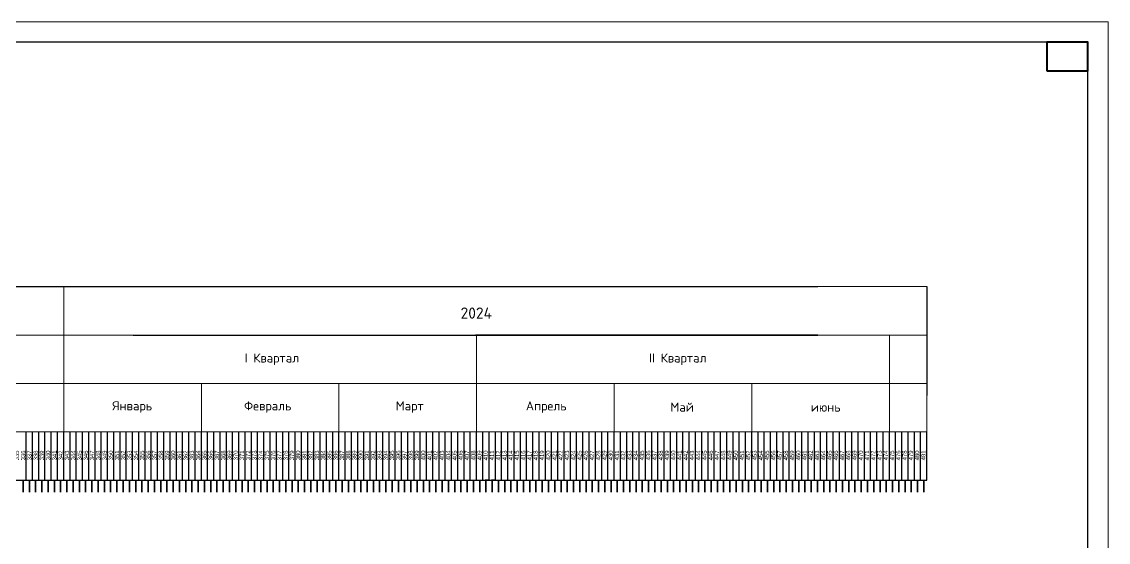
# Model space of a CAD drawing. Header units: millimetres. Extents: x -152693 to 518302, y -31658 to 793547.
# Drawn here: x -92232 to -64388, y 75074 to 88422 of the extents above; entities that cross this region are included whole.
import ezdxf

# ---------------------------------------------------------------- set-up
doc = ezdxf.new("R2010")
doc.units = ezdxf.units.MM
doc.layers.add('толстые', color=3, linetype='Continuous', lineweight=40)
doc.styles.add('PDF ISOCPEUR', font='isocpeur.ttf')
doc.styles.get("Standard").update_dxf_attribs({"font": 'arial.ttf'})
doc.styles.add('ГОСТ 450', font='isocpeur.ttf', dxfattribs={"height": 450})

msp = doc.modelspace()

# ---------------------------------------------------------------- linework, layer by layer
at = {"color": 0, "lineweight": 30, "ltscale": 1000}
for p, q in [((-64913.2664, 87897.26969), (-150593.2664, 87897.26969)), ((-64913.2664, 56712.26969), (-64913.2664, 87897.26969))]:
    msp.add_line(p, q, dxfattribs=at)
for p, q in [((-102614.92692, 81634.31224), (-71834.78682, 81634.31224)), ((-69035.53635, 81634.31224), (-69035.53635, 78836.22328)), ((-89373.6591, 80389.16846), (-71834.78682, 80389.16846)), ((-71834.78682, 80389.16846), (-80604.22296, 80389.16846)), ((-92117.15687, 76667.6753), (-92117.15687, 77908.17302)), ((-92117.15687, 76667.6753), (-92117.15687, 77908.17302)), ((-91956.86784, 76667.6753), (-91956.86784, 77908.17302)), ((-91956.86784, 76667.6753), (-91956.86784, 77908.17302)), ((-91796.57881, 76667.6753), (-91796.57881, 77908.17302)), ((-91796.57881, 76667.6753), (-91796.57881, 77908.17302)), ((-91636.28978, 76667.6753), (-91636.28978, 77908.17302)), ((-91636.28978, 76667.6753), (-91636.28978, 77908.17302)), ((-91476.00075, 76667.6753), (-91476.00075, 77908.17302)), ((-91476.00075, 76667.6753), (-91476.00075, 77908.17302)), ((-91315.71172, 76667.6753), (-91315.71172, 77908.17302)), ((-91315.71172, 76667.6753), (-91315.71172, 77908.17302)), ((-91155.42268, 76667.6753), (-91155.42268, 77908.17302)), ((-91155.42268, 76667.6753), (-91155.42268, 77908.17302)), ((-90995.13365, 76667.6753), (-90995.13365, 77908.17302)), ((-90995.13365, 76667.6753), (-90995.13365, 77908.17302)), ((-90834.84462, 76667.6753), (-90834.84462, 77908.17302)), ((-90834.84462, 76667.6753), (-90834.84462, 77908.17302)), ((-90674.55559, 76667.6753), (-90674.55559, 77908.17302)), ((-90674.55559, 76667.6753), (-90674.55559, 77908.17302)), ((-90514.26656, 76667.6753), (-90514.26656, 77908.17302)), ((-90514.26656, 76667.6753), (-90514.26656, 77908.17302)), ((-90353.97753, 76667.6753), (-90353.97753, 77908.17302)), ((-90353.97753, 76667.6753), (-90353.97753, 77908.17302)), ((-90193.6885, 76667.6753), (-90193.6885, 77908.17302)), ((-90193.6885, 76667.6753), (-90193.6885, 77908.17302)), ((-90033.39946, 76667.6753), (-90033.39946, 77908.17302)), ((-90033.39946, 76667.6753), (-90033.39946, 77908.17302)), ((-89873.11043, 76667.6753), (-89873.11043, 77908.17302)), ((-89873.11043, 76667.6753), (-89873.11043, 77908.17302)), ((-89712.8214, 76667.6753), (-89712.8214, 77908.17302)), ((-89712.8214, 76667.6753), (-89712.8214, 77908.17302)), ((-89552.53237, 76667.6753), (-89552.53237, 77908.17302)), ((-89552.53237, 76667.6753), (-89552.53237, 77908.17302)), ((-89392.24334, 76667.6753), (-89392.24334, 77908.17302)), ((-89392.24334, 76667.6753), (-89392.24334, 77908.17302)), ((-89231.95431, 76667.6753), (-89231.95431, 77908.17302)), ((-89231.95431, 76667.6753), (-89231.95431, 77908.17302)), ((-89071.66528, 76667.6753), (-89071.66528, 77908.17302)), ((-89071.66528, 76667.6753), (-89071.66528, 77908.17302)), ((-88911.37624, 76667.6753), (-88911.37624, 77908.17302)), ((-88911.37624, 76667.6753), (-88911.37624, 77908.17302)), ((-88751.08721, 76667.6753), (-88751.08721, 77908.17302)), ((-88751.08721, 76667.6753), (-88751.08721, 77908.17302)), ((-88590.79818, 76667.6753), (-88590.79818, 77908.17302)), ((-88590.79818, 76667.6753), (-88590.79818, 77908.17302)), ((-88430.50915, 76667.6753), (-88430.50915, 77908.17302)), ((-88430.50915, 76667.6753), (-88430.50915, 77908.17302)), ((-88270.22012, 76667.6753), (-88270.22012, 77908.17302)), ((-88270.22012, 76667.6753), (-88270.22012, 77908.17302)), ((-88109.93109, 76667.6753), (-88109.93109, 77908.17302)), ((-88109.93109, 76667.6753), (-88109.93109, 77908.17302)), ((-87949.64206, 76667.6753), (-87949.64206, 77908.17302)), ((-87949.64206, 76667.6753), (-87949.64206, 77908.17302)), ((-87789.35302, 76667.6753), (-87789.35302, 77908.17302)), ((-87789.35302, 76667.6753), (-87789.35302, 77908.17302)), ((-87629.06399, 76667.6753), (-87629.06399, 77908.17302)), ((-87629.06399, 76667.6753), (-87629.06399, 77908.17302)), ((-87468.77496, 76667.6753), (-87468.77496, 77908.17302)), ((-87468.77496, 76667.6753), (-87468.77496, 77908.17302)), ((-87308.48593, 76667.6753), (-87308.48593, 77908.17302)), ((-87308.48593, 76667.6753), (-87308.48593, 77908.17302)), ((-87148.1969, 76667.6753), (-87148.1969, 77908.17302)), ((-87148.1969, 76667.6753), (-87148.1969, 77908.17302)), ((-86987.90787, 76667.6753), (-86987.90787, 77908.17302)), ((-86987.90787, 76667.6753), (-86987.90787, 77908.17302)), ((-86827.61884, 76667.6753), (-86827.61884, 77908.17302)), ((-86827.61884, 76667.6753), (-86827.61884, 77908.17302)), ((-86667.3298, 76667.6753), (-86667.3298, 77908.17302)), ((-86667.3298, 76667.6753), (-86667.3298, 77908.17302)), ((-86507.04077, 76667.6753), (-86507.04077, 77908.17302)), ((-86507.04077, 76667.6753), (-86507.04077, 77908.17302)), ((-86346.75174, 76667.6753), (-86346.75174, 77908.17302)), ((-86346.75174, 76667.6753), (-86346.75174, 77908.17302)), ((-86186.46271, 76667.6753), (-86186.46271, 77908.17302)), ((-86186.46271, 76667.6753), (-86186.46271, 77908.17302)), ((-86026.17368, 76667.6753), (-86026.17368, 77908.17302)), ((-86026.17368, 76667.6753), (-86026.17368, 77908.17302)), ((-85865.88465, 76667.6753), (-85865.88465, 77908.17302)), ((-85865.88465, 76667.6753), (-85865.88465, 77908.17302)), ((-85705.59562, 76667.6753), (-85705.59562, 77908.17302)), ((-85705.59562, 76667.6753), (-85705.59562, 77908.17302)), ((-85545.30658, 76667.6753), (-85545.30658, 77908.17302)), ((-85545.30658, 76667.6753), (-85545.30658, 77908.17302)), ((-85385.01755, 76667.6753), (-85385.01755, 77908.17302)), ((-85385.01755, 76667.6753), (-85385.01755, 77908.17302)), ((-85224.72852, 76667.6753), (-85224.72852, 77908.17302)), ((-85224.72852, 76667.6753), (-85224.72852, 77908.17302)), ((-85064.43949, 76667.6753), (-85064.43949, 77908.17302)), ((-85064.43949, 76667.6753), (-85064.43949, 77908.17302)), ((-84904.15046, 76667.6753), (-84904.15046, 77908.17302)), ((-84904.15046, 76667.6753), (-84904.15046, 77908.17302)), ((-84743.86143, 76667.6753), (-84743.86143, 77908.17302)), ((-84743.86143, 76667.6753), (-84743.86143, 77908.17302)), ((-84583.5724, 76667.6753), (-84583.5724, 77908.17302)), ((-84583.5724, 76667.6753), (-84583.5724, 77908.17302)), ((-84423.28336, 76667.6753), (-84423.28336, 77908.17302)), ((-84423.28336, 76667.6753), (-84423.28336, 77908.17302)), ((-84262.99433, 76667.6753), (-84262.99433, 77908.17302)), ((-84262.99433, 76667.6753), (-84262.99433, 77908.17302)), ((-84102.7053, 76667.6753), (-84102.7053, 77908.17302)), ((-84102.7053, 76667.6753), (-84102.7053, 77908.17302)), ((-83942.41627, 76667.6753), (-83942.41627, 77908.17302)), ((-83942.41627, 76667.6753), (-83942.41627, 77908.17302)), ((-83782.12724, 76667.6753), (-83782.12724, 77908.17302)), ((-83782.12724, 76667.6753), (-83782.12724, 77908.17302)), ((-83621.83821, 76667.6753), (-83621.83821, 77908.17302)), ((-83621.83821, 76667.6753), (-83621.83821, 77908.17302)), ((-83461.54918, 76667.6753), (-83461.54918, 77908.17302)), ((-83461.54918, 76667.6753), (-83461.54918, 77908.17302)), ((-83301.26014, 76667.6753), (-83301.26014, 77908.17302)), ((-83301.26014, 76667.6753), (-83301.26014, 77908.17302)), ((-83140.97111, 76667.6753), (-83140.97111, 77908.17302)), ((-83140.97111, 76667.6753), (-83140.97111, 77908.17302)), ((-82980.68208, 76667.6753), (-82980.68208, 77908.17302)), ((-82980.68208, 76667.6753), (-82980.68208, 77908.17302)), ((-82820.39305, 76667.6753), (-82820.39305, 77908.17302)), ((-82820.39305, 76667.6753), (-82820.39305, 77908.17302)), ((-82660.10402, 76667.6753), (-82660.10402, 77908.17302)), ((-82660.10402, 76667.6753), (-82660.10402, 77908.17302)), ((-82499.81499, 76667.6753), (-82499.81499, 77908.17302)), ((-82499.81499, 76667.6753), (-82499.81499, 77908.17302)), ((-82339.52596, 76667.6753), (-82339.52596, 77908.17302)), ((-82339.52596, 76667.6753), (-82339.52596, 77908.17302)), ((-82179.23692, 76667.6753), (-82179.23692, 77908.17302)), ((-82179.23692, 76667.6753), (-82179.23692, 77908.17302)), ((-82018.94789, 76667.6753), (-82018.94789, 77908.17302)), ((-82018.94789, 76667.6753), (-82018.94789, 77908.17302)), ((-81858.65886, 76667.6753), (-81858.65886, 77908.17302)), ((-81858.65886, 76667.6753), (-81858.65886, 77908.17302)), ((-81698.36983, 76667.6753), (-81698.36983, 77908.17302)), ((-81698.36983, 76667.6753), (-81698.36983, 77908.17302)), ((-81538.0808, 76667.6753), (-81538.0808, 77908.17302)), ((-81538.0808, 76667.6753), (-81538.0808, 77908.17302)), ((-81377.79177, 76667.6753), (-81377.79177, 77908.17302)), ((-81377.79177, 76667.6753), (-81377.79177, 77908.17302)), ((-81217.50274, 76667.6753), (-81217.50274, 77908.17302)), ((-81217.50274, 76667.6753), (-81217.50274, 77908.17302)), ((-81057.2137, 76667.6753), (-81057.2137, 77908.17302)), ((-81057.2137, 76667.6753), (-81057.2137, 77908.17302)), ((-80896.92467, 76667.6753), (-80896.92467, 77908.17302)), ((-80896.92467, 76667.6753), (-80896.92467, 77908.17302)), ((-80736.63564, 76667.6753), (-80736.63564, 77908.17302)), ((-80736.63564, 76667.6753), (-80736.63564, 77908.17302)), ((-80576.34661, 76667.6753), (-80576.34661, 77908.17302)), ((-80576.34661, 76667.6753), (-80576.34661, 77908.17302)), ((-80416.05758, 76667.6753), (-80416.05758, 77908.17302)), ((-80416.05758, 76667.6753), (-80416.05758, 77908.17302)), ((-80255.76855, 76667.6753), (-80255.76855, 77908.17302)), ((-80255.76855, 76667.6753), (-80255.76855, 77908.17302)), ((-80095.47952, 76667.6753), (-80095.47952, 77908.17302)), ((-80095.47952, 76667.6753), (-80095.47952, 77908.17302)), ((-79935.19048, 76667.6753), (-79935.19048, 77908.17302)), ((-79935.19048, 76667.6753), (-79935.19048, 77908.17302)), ((-79774.90145, 76667.6753), (-79774.90145, 77908.17302)), ((-79774.90145, 76667.6753), (-79774.90145, 77908.17302)), ((-79614.61242, 76667.6753), (-79614.61242, 77908.17302)), ((-79614.61242, 76667.6753), (-79614.61242, 77908.17302)), ((-79454.32339, 76667.6753), (-79454.32339, 77908.17302)), ((-79454.32339, 76667.6753), (-79454.32339, 77908.17302)), ((-79294.03436, 76667.6753), (-79294.03436, 77908.17302)), ((-79294.03436, 76667.6753), (-79294.03436, 77908.17302)), ((-79133.74533, 76667.6753), (-79133.74533, 77908.17302)), ((-79133.74533, 76667.6753), (-79133.74533, 77908.17302)), ((-78973.4563, 76667.6753), (-78973.4563, 77908.17302)), ((-78973.4563, 76667.6753), (-78973.4563, 77908.17302)), ((-78813.16726, 76667.6753), (-78813.16726, 77908.17302)), ((-78813.16726, 76667.6753), (-78813.16726, 77908.17302)), ((-78652.87823, 76667.6753), (-78652.87823, 77908.17302)), ((-78652.87823, 76667.6753), (-78652.87823, 77908.17302)), ((-78492.5892, 76667.6753), (-78492.5892, 77908.17302)), ((-78492.5892, 76667.6753), (-78492.5892, 77908.17302)), ((-78332.30017, 76667.6753), (-78332.30017, 77908.17302)), ((-78332.30017, 76667.6753), (-78332.30017, 77908.17302)), ((-78172.01114, 76667.6753), (-78172.01114, 77908.17302)), ((-78172.01114, 76667.6753), (-78172.01114, 77908.17302)), ((-78011.72211, 76667.6753), (-78011.72211, 77908.17302)), ((-78011.72211, 76667.6753), (-78011.72211, 77908.17302)), ((-77851.43308, 76667.6753), (-77851.43308, 77908.17302)), ((-77851.43308, 76667.6753), (-77851.43308, 77908.17302)), ((-77691.14404, 76667.6753), (-77691.14404, 77908.17302)), ((-77691.14404, 76667.6753), (-77691.14404, 77908.17302)), ((-77530.85501, 76667.6753), (-77530.85501, 77908.17302)), ((-77530.85501, 76667.6753), (-77530.85501, 77908.17302)), ((-77370.56598, 76667.6753), (-77370.56598, 77908.17302)), ((-77370.56598, 76667.6753), (-77370.56598, 77908.17302)), ((-77210.27695, 76667.6753), (-77210.27695, 77908.17302)), ((-77210.27695, 76667.6753), (-77210.27695, 77908.17302)), ((-77049.98792, 76667.6753), (-77049.98792, 77908.17302)), ((-77049.98792, 76667.6753), (-77049.98792, 77908.17302)), ((-76889.69889, 76667.6753), (-76889.69889, 77908.17302)), ((-76889.69889, 76667.6753), (-76889.69889, 77908.17302)), ((-76729.40986, 76667.6753), (-76729.40986, 77908.17302)), ((-76729.40986, 76667.6753), (-76729.40986, 77908.17302)), ((-76569.12082, 76667.6753), (-76569.12082, 77908.17302)), ((-76569.12082, 76667.6753), (-76569.12082, 77908.17302)), ((-76408.83179, 76667.6753), (-76408.83179, 77908.17302)), ((-76408.83179, 76667.6753), (-76408.83179, 77908.17302)), ((-76248.54276, 76667.6753), (-76248.54276, 77908.17302)), ((-76248.54276, 76667.6753), (-76248.54276, 77908.17302)), ((-76088.25373, 76667.6753), (-76088.25373, 77908.17302)), ((-76088.25373, 76667.6753), (-76088.25373, 77908.17302)), ((-75927.9647, 76667.6753), (-75927.9647, 77908.17302)), ((-75927.9647, 76667.6753), (-75927.9647, 77908.17302)), ((-75767.67567, 76667.6753), (-75767.67567, 77908.17302)), ((-75767.67567, 76667.6753), (-75767.67567, 77908.17302)), ((-75607.38664, 76667.6753), (-75607.38664, 77908.17302)), ((-75607.38664, 76667.6753), (-75607.38664, 77908.17302)), ((-75447.0976, 76667.6753), (-75447.0976, 77908.17302)), ((-75447.0976, 76667.6753), (-75447.0976, 77908.17302)), ((-75286.80857, 76667.6753), (-75286.80857, 77908.17302)), ((-75286.80857, 76667.6753), (-75286.80857, 77908.17302)), ((-75126.51954, 76667.6753), (-75126.51954, 77908.17302)), ((-75126.51954, 76667.6753), (-75126.51954, 77908.17302)), ((-74966.23051, 76667.6753), (-74966.23051, 77908.17302)), ((-74966.23051, 76667.6753), (-74966.23051, 77908.17302)), ((-74805.94148, 76667.6753), (-74805.94148, 77908.17302)), ((-74805.94148, 76667.6753), (-74805.94148, 77908.17302)), ((-74645.65245, 76667.6753), (-74645.65245, 77908.17302)), ((-74645.65245, 76667.6753), (-74645.65245, 77908.17302)), ((-74485.36342, 76667.6753), (-74485.36342, 77908.17302)), ((-74485.36342, 76667.6753), (-74485.36342, 77908.17302)), ((-74325.07438, 76667.6753), (-74325.07438, 77908.17302)), ((-74325.07438, 76667.6753), (-74325.07438, 77908.17302)), ((-74164.78535, 76667.6753), (-74164.78535, 77908.17302)), ((-74164.78535, 76667.6753), (-74164.78535, 77908.17302)), ((-74004.49632, 76667.6753), (-74004.49632, 77908.17302)), ((-74004.49632, 76667.6753), (-74004.49632, 77908.17302)), ((-73844.20729, 76667.6753), (-73844.20729, 77908.17302)), ((-73844.20729, 76667.6753), (-73844.20729, 77908.17302)), ((-73683.91826, 76667.6753), (-73683.91826, 77908.17302)), ((-73683.91826, 76667.6753), (-73683.91826, 77908.17302)), ((-73523.62923, 76667.6753), (-73523.62923, 77908.17302)), ((-73523.62923, 76667.6753), (-73523.62923, 77908.17302)), ((-73363.3402, 76667.6753), (-73363.3402, 77908.17302)), ((-73363.3402, 76667.6753), (-73363.3402, 77908.17302)), ((-73203.05116, 76667.6753), (-73203.05116, 77908.17302)), ((-73203.05116, 76667.6753), (-73203.05116, 77908.17302)), ((-73042.76213, 76667.6753), (-73042.76213, 77908.17302)), ((-73042.76213, 76667.6753), (-73042.76213, 77908.17302)), ((-72882.4731, 76667.6753), (-72882.4731, 77908.17302)), ((-72882.4731, 76667.6753), (-72882.4731, 77908.17302)), ((-72722.18407, 76667.6753), (-72722.18407, 77908.17302)), ((-72722.18407, 76667.6753), (-72722.18407, 77908.17302)), ((-72722.18407, 76667.6753), (-72722.18407, 77908.17302)), ((-72722.18407, 76667.6753), (-72722.18407, 77908.17302)), ((-72561.89504, 76667.6753), (-72561.89504, 77908.17302)), ((-72561.89504, 76667.6753), (-72561.89504, 77908.17302)), ((-72401.60601, 76667.6753), (-72401.60601, 77908.17302)), ((-72401.60601, 76667.6753), (-72401.60601, 77908.17302)), ((-72241.31698, 76667.6753), (-72241.31698, 77908.17302)), ((-72241.31698, 76667.6753), (-72241.31698, 77908.17302)), ((-72081.02794, 76667.6753), (-72081.02794, 77908.17302)), ((-72081.02794, 76667.6753), (-72081.02794, 77908.17302)), ((-71920.73891, 76667.6753), (-71920.73891, 77908.17302)), ((-71920.73891, 76667.6753), (-71920.73891, 77908.17302)), ((-71760.44988, 76667.6753), (-71760.44988, 77908.17302)), ((-71760.44988, 76667.6753), (-71760.44988, 77908.17302)), ((-71600.16085, 76667.6753), (-71600.16085, 77908.17302)), ((-71600.16085, 76667.6753), (-71600.16085, 77908.17302)), ((-71439.87182, 76667.6753), (-71439.87182, 77908.17302)), ((-71439.87182, 76667.6753), (-71439.87182, 77908.17302)), ((-71279.58279, 76667.6753), (-71279.58279, 77908.17302)), ((-71279.58279, 76667.6753), (-71279.58279, 77908.17302)), ((-71279.58279, 76667.6753), (-71279.58279, 77908.17302)), ((-71279.58279, 76667.6753), (-71279.58279, 77908.17302)), ((-71119.29376, 76667.6753), (-71119.29376, 77908.17302)), ((-71119.29376, 76667.6753), (-71119.29376, 77908.17302)), ((-70959.00472, 76667.6753), (-70959.00472, 77908.17302)), ((-70959.00472, 76667.6753), (-70959.00472, 77908.17302)), ((-70798.71569, 76667.6753), (-70798.71569, 77908.17302)), ((-70798.71569, 76667.6753), (-70798.71569, 77908.17302)), ((-70638.42666, 76667.6753), (-70638.42666, 77908.17302)), ((-70638.42666, 76667.6753), (-70638.42666, 77908.17302)), ((-70478.13763, 76667.6753), (-70478.13763, 77908.17302)), ((-70478.13763, 76667.6753), (-70478.13763, 77908.17302)), ((-70478.13763, 76667.6753), (-70478.13763, 77908.17302)), ((-70478.13763, 76667.6753), (-70478.13763, 77908.17302)), ((-70317.8486, 76667.6753), (-70317.8486, 77908.17302)), ((-70317.8486, 76667.6753), (-70317.8486, 77908.17302)), ((-70317.8486, 76667.6753), (-70317.8486, 77908.17302)), ((-70317.8486, 76667.6753), (-70317.8486, 77908.17302)), ((-70157.55957, 76667.6753), (-70157.55957, 77908.17302)), ((-70157.55957, 76667.6753), (-70157.55957, 77908.17302)), ((-70157.55957, 76667.6753), (-70157.55957, 77908.17302)), ((-70157.55957, 76667.6753), (-70157.55957, 77908.17302)), ((-69997.27054, 76667.6753), (-69997.27054, 77908.17302)), ((-69997.27054, 76667.6753), (-69997.27054, 77908.17302)), ((-69997.27054, 76667.6753), (-69997.27054, 77908.17302)), ((-69997.27054, 76667.6753), (-69997.27054, 77908.17302)), ((-69836.9815, 76667.6753), (-69836.9815, 77908.17302)), ((-69836.9815, 76667.6753), (-69836.9815, 77908.17302)), ((-69836.9815, 76667.6753), (-69836.9815, 77908.17302)), ((-69836.9815, 76667.6753), (-69836.9815, 77908.17302)), ((-69676.69247, 76667.6753), (-69676.69247, 77908.17302)), ((-69676.69247, 76667.6753), (-69676.69247, 77908.17302)), ((-69516.40344, 76667.6753), (-69516.40344, 77908.17302)), ((-69516.40344, 76667.6753), (-69516.40344, 77908.17302)), ((-69356.11441, 76667.6753), (-69356.11441, 77908.17302)), ((-69356.11441, 76667.6753), (-69356.11441, 77908.17302)), ((-69195.82538, 76667.6753), (-69195.82538, 77908.17302)), ((-69195.82538, 76667.6753), (-69195.82538, 77908.17302)), ((-69035.53635, 76667.6753), (-69035.53635, 77908.17302)), ((-69035.53635, 76667.6753), (-69035.53635, 77908.17302)), ((-145974.27143, 76667.6753), (-69035.53635, 76667.6753)), ((-92197.30139, 76667.6753), (-92197.30139, 76356.38935)), ((-92197.30139, 76356.38935), (-92197.30139, 76667.6753)), ((-92037.01236, 76667.6753), (-92037.01236, 76356.38935)), ((-92037.01236, 76667.6753), (-92037.01236, 76356.38935)), ((-92037.01236, 76356.38935), (-92037.01236, 76667.6753)), ((-91876.72332, 76667.6753), (-91876.72332, 76356.38935)), ((-91876.72332, 76356.38935), (-91876.72332, 76667.6753)), ((-91716.43429, 76667.6753), (-91716.43429, 76356.38935)), ((-91716.43429, 76667.6753), (-91716.43429, 76356.38935)), ((-91716.43429, 76356.38935), (-91716.43429, 76667.6753)), ((-91556.14526, 76667.6753), (-91556.14526, 76356.38935)), ((-91556.14526, 76667.6753), (-91556.14526, 76356.38935)), ((-91556.14526, 76356.38935), (-91556.14526, 76667.6753)), ((-91395.85623, 76667.6753), (-91395.85623, 76356.38935)), ((-91395.85623, 76356.38935), (-91395.85623, 76667.6753)), ((-91235.5672, 76667.6753), (-91235.5672, 76356.38935)), ((-91235.5672, 76667.6753), (-91235.5672, 76356.38935)), ((-91235.5672, 76356.38935), (-91235.5672, 76667.6753)), ((-91075.27817, 76667.6753), (-91075.27817, 76356.38935)), ((-91075.27817, 76356.38935), (-91075.27817, 76667.6753)), ((-90914.98914, 76667.6753), (-90914.98914, 76356.38935)), ((-90914.98914, 76667.6753), (-90914.98914, 76356.38935)), ((-90914.98914, 76356.38935), (-90914.98914, 76667.6753)), ((-90754.70011, 76667.6753), (-90754.70011, 76356.38935)), ((-90754.70011, 76356.38935), (-90754.70011, 76667.6753)), ((-90594.41107, 76667.6753), (-90594.41107, 76356.38935)), ((-90594.41107, 76667.6753), (-90594.41107, 76356.38935)), ((-90594.41107, 76356.38935), (-90594.41107, 76667.6753)), ((-90434.12204, 76667.6753), (-90434.12204, 76356.38935)), ((-90434.12204, 76667.6753), (-90434.12204, 76356.38935)), ((-90434.12204, 76356.38935), (-90434.12204, 76667.6753)), ((-90273.83301, 76667.6753), (-90273.83301, 76356.38935)), ((-90273.83301, 76356.38935), (-90273.83301, 76667.6753)), ((-90113.54398, 76667.6753), (-90113.54398, 76356.38935)), ((-90113.54398, 76667.6753), (-90113.54398, 76356.38935)), ((-90113.54398, 76356.38935), (-90113.54398, 76667.6753)), ((-89953.25495, 76667.6753), (-89953.25495, 76356.38935)), ((-89953.25495, 76356.38935), (-89953.25495, 76667.6753)), ((-89792.96592, 76667.6753), (-89792.96592, 76356.38935)), ((-89792.96592, 76667.6753), (-89792.96592, 76356.38935)), ((-89792.96592, 76356.38935), (-89792.96592, 76667.6753)), ((-89632.67689, 76667.6753), (-89632.67689, 76356.38935)), ((-89632.67689, 76356.38935), (-89632.67689, 76667.6753)), ((-89472.38785, 76667.6753), (-89472.38785, 76356.38935)), ((-89472.38785, 76667.6753), (-89472.38785, 76356.38935)), ((-89472.38785, 76356.38935), (-89472.38785, 76667.6753)), ((-89312.09882, 76667.6753), (-89312.09882, 76356.38935)), ((-89312.09882, 76667.6753), (-89312.09882, 76356.38935)), ((-89312.09882, 76356.38935), (-89312.09882, 76667.6753)), ((-89151.80979, 76667.6753), (-89151.80979, 76356.38935)), ((-89151.80979, 76356.38935), (-89151.80979, 76667.6753)), ((-88991.52076, 76667.6753), (-88991.52076, 76356.38935)), ((-88991.52076, 76667.6753), (-88991.52076, 76356.38935)), ((-88991.52076, 76356.38935), (-88991.52076, 76667.6753)), ((-88831.23173, 76667.6753), (-88831.23173, 76356.38935)), ((-88831.23173, 76356.38935), (-88831.23173, 76667.6753)), ((-88670.9427, 76667.6753), (-88670.9427, 76356.38935)), ((-88670.9427, 76667.6753), (-88670.9427, 76356.38935)), ((-88670.9427, 76356.38935), (-88670.9427, 76667.6753)), ((-88510.65367, 76667.6753), (-88510.65367, 76356.38935)), ((-88510.65367, 76356.38935), (-88510.65367, 76667.6753)), ((-88350.36463, 76667.6753), (-88350.36463, 76356.38935)), ((-88350.36463, 76667.6753), (-88350.36463, 76356.38935)), ((-88350.36463, 76356.38935), (-88350.36463, 76667.6753)), ((-88190.0756, 76667.6753), (-88190.0756, 76356.38935)), ((-88190.0756, 76667.6753), (-88190.0756, 76356.38935)), ((-88190.0756, 76356.38935), (-88190.0756, 76667.6753)), ((-88029.78657, 76667.6753), (-88029.78657, 76356.38935)), ((-88029.78657, 76356.38935), (-88029.78657, 76667.6753)), ((-87869.49754, 76667.6753), (-87869.49754, 76356.38935)), ((-87869.49754, 76667.6753), (-87869.49754, 76356.38935)), ((-87869.49754, 76356.38935), (-87869.49754, 76667.6753)), ((-87709.20851, 76667.6753), (-87709.20851, 76356.38935)), ((-87709.20851, 76356.38935), (-87709.20851, 76667.6753)), ((-87548.91948, 76667.6753), (-87548.91948, 76356.38935)), ((-87548.91948, 76667.6753), (-87548.91948, 76356.38935)), ((-87548.91948, 76356.38935), (-87548.91948, 76667.6753)), ((-87388.63045, 76667.6753), (-87388.63045, 76356.38935)), ((-87388.63045, 76356.38935), (-87388.63045, 76667.6753)), ((-87228.34141, 76667.6753), (-87228.34141, 76356.38935)), ((-87228.34141, 76667.6753), (-87228.34141, 76356.38935)), ((-87228.34141, 76667.6753), (-87228.34141, 76356.38935)), ((-87228.34141, 76356.38935), (-87228.34141, 76667.6753)), ((-87068.05238, 76667.6753), (-87068.05238, 76356.38935)), ((-87068.05238, 76356.38935), (-87068.05238, 76667.6753)), ((-86907.76335, 76667.6753), (-86907.76335, 76356.38935)), ((-86907.76335, 76667.6753), (-86907.76335, 76356.38935)), ((-86907.76335, 76356.38935), (-86907.76335, 76667.6753)), ((-86747.47432, 76667.6753), (-86747.47432, 76356.38935)), ((-86747.47432, 76356.38935), (-86747.47432, 76667.6753)), ((-86587.18529, 76667.6753), (-86587.18529, 76356.38935)), ((-86587.18529, 76667.6753), (-86587.18529, 76356.38935)), ((-86587.18529, 76356.38935), (-86587.18529, 76667.6753)), ((-86426.89626, 76667.6753), (-86426.89626, 76356.38935)), ((-86426.89626, 76356.38935), (-86426.89626, 76667.6753)), ((-86266.60723, 76667.6753), (-86266.60723, 76356.38935)), ((-86266.60723, 76667.6753), (-86266.60723, 76356.38935)), ((-86266.60723, 76356.38935), (-86266.60723, 76667.6753)), ((-86106.31819, 76667.6753), (-86106.31819, 76356.38935)), ((-86106.31819, 76667.6753), (-86106.31819, 76356.38935)), ((-86106.31819, 76356.38935), (-86106.31819, 76667.6753)), ((-85946.02916, 76667.6753), (-85946.02916, 76356.38935)), ((-85946.02916, 76356.38935), (-85946.02916, 76667.6753)), ((-85785.74013, 76667.6753), (-85785.74013, 76356.38935)), ((-85785.74013, 76667.6753), (-85785.74013, 76356.38935)), ((-85785.74013, 76356.38935), (-85785.74013, 76667.6753)), ((-85625.4511, 76667.6753), (-85625.4511, 76356.38935)), ((-85625.4511, 76356.38935), (-85625.4511, 76667.6753)), ((-85465.16207, 76667.6753), (-85465.16207, 76356.38935)), ((-85465.16207, 76667.6753), (-85465.16207, 76356.38935)), ((-85465.16207, 76356.38935), (-85465.16207, 76667.6753)), ((-85304.87304, 76667.6753), (-85304.87304, 76356.38935)), ((-85304.87304, 76356.38935), (-85304.87304, 76667.6753)), ((-85144.58401, 76667.6753), (-85144.58401, 76356.38935)), ((-85144.58401, 76667.6753), (-85144.58401, 76356.38935)), ((-85144.58401, 76356.38935), (-85144.58401, 76667.6753)), ((-84984.29497, 76667.6753), (-84984.29497, 76356.38935)), ((-84984.29497, 76667.6753), (-84984.29497, 76356.38935)), ((-84984.29497, 76356.38935), (-84984.29497, 76667.6753)), ((-84824.00594, 76667.6753), (-84824.00594, 76356.38935)), ((-84824.00594, 76356.38935), (-84824.00594, 76667.6753)), ((-84663.71691, 76667.6753), (-84663.71691, 76356.38935)), ((-84663.71691, 76667.6753), (-84663.71691, 76356.38935)), ((-84663.71691, 76356.38935), (-84663.71691, 76667.6753)), ((-84503.42788, 76667.6753), (-84503.42788, 76356.38935)), ((-84503.42788, 76356.38935), (-84503.42788, 76667.6753)), ((-84343.13885, 76667.6753), (-84343.13885, 76356.38935)), ((-84343.13885, 76667.6753), (-84343.13885, 76356.38935)), ((-84343.13885, 76356.38935), (-84343.13885, 76667.6753)), ((-84182.84982, 76667.6753), (-84182.84982, 76356.38935)), ((-84182.84982, 76356.38935), (-84182.84982, 76667.6753)), ((-84022.56079, 76667.6753), (-84022.56079, 76356.38935)), ((-84022.56079, 76667.6753), (-84022.56079, 76356.38935)), ((-84022.56079, 76356.38935), (-84022.56079, 76667.6753)), ((-83862.27175, 76667.6753), (-83862.27175, 76356.38935)), ((-83862.27175, 76667.6753), (-83862.27175, 76356.38935)), ((-83862.27175, 76356.38935), (-83862.27175, 76667.6753)), ((-83701.98272, 76667.6753), (-83701.98272, 76356.38935)), ((-83701.98272, 76356.38935), (-83701.98272, 76667.6753)), ((-83541.69369, 76667.6753), (-83541.69369, 76356.38935)), ((-83541.69369, 76667.6753), (-83541.69369, 76356.38935)), ((-83541.69369, 76356.38935), (-83541.69369, 76667.6753)), ((-83381.40466, 76667.6753), (-83381.40466, 76356.38935)), ((-83381.40466, 76356.38935), (-83381.40466, 76667.6753)), ((-83221.11563, 76667.6753), (-83221.11563, 76356.38935)), ((-83221.11563, 76667.6753), (-83221.11563, 76356.38935)), ((-83221.11563, 76356.38935), (-83221.11563, 76667.6753)), ((-83060.8266, 76667.6753), (-83060.8266, 76356.38935)), ((-83060.8266, 76356.38935), (-83060.8266, 76667.6753)), ((-82900.53757, 76667.6753), (-82900.53757, 76356.38935)), ((-82900.53757, 76667.6753), (-82900.53757, 76356.38935)), ((-82900.53757, 76356.38935), (-82900.53757, 76667.6753)), ((-82740.24853, 76667.6753), (-82740.24853, 76356.38935)), ((-82740.24853, 76667.6753), (-82740.24853, 76356.38935)), ((-82740.24853, 76356.38935), (-82740.24853, 76667.6753)), ((-82579.9595, 76667.6753), (-82579.9595, 76356.38935)), ((-82579.9595, 76356.38935), (-82579.9595, 76667.6753)), ((-82419.67047, 76667.6753), (-82419.67047, 76356.38935)), ((-82419.67047, 76667.6753), (-82419.67047, 76356.38935)), ((-82419.67047, 76356.38935), (-82419.67047, 76667.6753)), ((-82259.38144, 76667.6753), (-82259.38144, 76356.38935)), ((-82259.38144, 76356.38935), (-82259.38144, 76667.6753)), ((-82099.09241, 76667.6753), (-82099.09241, 76356.38935)), ((-82099.09241, 76667.6753), (-82099.09241, 76356.38935)), ((-82099.09241, 76356.38935), (-82099.09241, 76667.6753)), ((-81938.80338, 76667.6753), (-81938.80338, 76356.38935)), ((-81938.80338, 76356.38935), (-81938.80338, 76667.6753)), ((-81778.51435, 76667.6753), (-81778.51435, 76356.38935)), ((-81778.51435, 76667.6753), (-81778.51435, 76356.38935)), ((-81778.51435, 76667.6753), (-81778.51435, 76356.38935)), ((-81778.51435, 76356.38935), (-81778.51435, 76667.6753)), ((-81618.22531, 76667.6753), (-81618.22531, 76356.38935)), ((-81618.22531, 76356.38935), (-81618.22531, 76667.6753)), ((-81457.93628, 76667.6753), (-81457.93628, 76356.38935)), ((-81457.93628, 76667.6753), (-81457.93628, 76356.38935)), ((-81457.93628, 76356.38935), (-81457.93628, 76667.6753)), ((-81297.64725, 76667.6753), (-81297.64725, 76356.38935)), ((-81297.64725, 76356.38935), (-81297.64725, 76667.6753)), ((-81137.35822, 76667.6753), (-81137.35822, 76356.38935)), ((-81137.35822, 76667.6753), (-81137.35822, 76356.38935)), ((-81137.35822, 76356.38935), (-81137.35822, 76667.6753)), ((-80977.06919, 76667.6753), (-80977.06919, 76356.38935)), ((-80977.06919, 76356.38935), (-80977.06919, 76667.6753)), ((-80816.78016, 76667.6753), (-80816.78016, 76356.38935)), ((-80816.78016, 76667.6753), (-80816.78016, 76356.38935)), ((-80816.78016, 76356.38935), (-80816.78016, 76667.6753)), ((-80656.49113, 76667.6753), (-80656.49113, 76356.38935)), ((-80656.49113, 76667.6753), (-80656.49113, 76356.38935)), ((-80656.49113, 76356.38935), (-80656.49113, 76667.6753)), ((-80496.20209, 76667.6753), (-80496.20209, 76356.38935)), ((-80496.20209, 76356.38935), (-80496.20209, 76667.6753)), ((-80439.28787, 76667.6753), (-80281.32187, 76667.6753)), ((-80281.32187, 76667.6753), (-80360.30487, 76667.6753)), ((-80360.30487, 76667.6753), (-80281.32187, 76667.6753)), ((-80335.91306, 76667.6753), (-80335.91306, 76356.38935)), ((-80335.91306, 76667.6753), (-80335.91306, 76356.38935)), ((-80335.91306, 76356.38935), (-80335.91306, 76667.6753)), ((-80281.32187, 76667.6753), (-80114.06375, 76667.6753)), ((-80114.06375, 76667.6753), (-80197.69281, 76667.6753)), ((-80175.62403, 76667.6753), (-80175.62403, 76356.38935)), ((-80175.62403, 76356.38935), (-80175.62403, 76667.6753)), ((-80015.335, 76667.6753), (-80015.335, 76356.38935)), ((-80015.335, 76667.6753), (-80015.335, 76356.38935)), ((-80015.335, 76356.38935), (-80015.335, 76667.6753)), ((-79855.04597, 76667.6753), (-79855.04597, 76356.38935)), ((-79855.04597, 76356.38935), (-79855.04597, 76667.6753)), ((-79694.75694, 76667.6753), (-79694.75694, 76356.38935)), ((-79694.75694, 76667.6753), (-79694.75694, 76356.38935)), ((-79694.75694, 76356.38935), (-79694.75694, 76667.6753)), ((-79534.46791, 76667.6753), (-79534.46791, 76356.38935)), ((-79534.46791, 76667.6753), (-79534.46791, 76356.38935)), ((-79534.46791, 76356.38935), (-79534.46791, 76667.6753)), ((-79374.17887, 76667.6753), (-79374.17887, 76356.38935)), ((-79374.17887, 76356.38935), (-79374.17887, 76667.6753)), ((-79213.88984, 76667.6753), (-79213.88984, 76356.38935)), ((-79213.88984, 76667.6753), (-79213.88984, 76356.38935)), ((-79213.88984, 76356.38935), (-79213.88984, 76667.6753)), ((-79053.60081, 76667.6753), (-79053.60081, 76356.38935)), ((-79053.60081, 76356.38935), (-79053.60081, 76667.6753)), ((-78893.31178, 76667.6753), (-78893.31178, 76356.38935)), ((-78893.31178, 76667.6753), (-78893.31178, 76356.38935)), ((-78893.31178, 76356.38935), (-78893.31178, 76667.6753)), ((-78733.02275, 76667.6753), (-78733.02275, 76356.38935)), ((-78733.02275, 76356.38935), (-78733.02275, 76667.6753)), ((-78572.73372, 76667.6753), (-78572.73372, 76356.38935)), ((-78572.73372, 76667.6753), (-78572.73372, 76356.38935)), ((-78572.73372, 76356.38935), (-78572.73372, 76667.6753)), ((-78412.44469, 76667.6753), (-78412.44469, 76356.38935)), ((-78412.44469, 76667.6753), (-78412.44469, 76356.38935)), ((-78412.44469, 76356.38935), (-78412.44469, 76667.6753)), ((-78252.15565, 76667.6753), (-78252.15565, 76356.38935)), ((-78252.15565, 76356.38935), (-78252.15565, 76667.6753)), ((-78091.86662, 76667.6753), (-78091.86662, 76356.38935)), ((-78091.86662, 76667.6753), (-78091.86662, 76356.38935)), ((-78091.86662, 76356.38935), (-78091.86662, 76667.6753)), ((-77931.57759, 76667.6753), (-77931.57759, 76356.38935)), ((-77931.57759, 76356.38935), (-77931.57759, 76667.6753)), ((-77771.28856, 76667.6753), (-77771.28856, 76356.38935)), ((-77771.28856, 76667.6753), (-77771.28856, 76356.38935)), ((-77771.28856, 76356.38935), (-77771.28856, 76667.6753)), ((-77610.99953, 76667.6753), (-77610.99953, 76356.38935)), ((-77610.99953, 76356.38935), (-77610.99953, 76667.6753)), ((-77450.7105, 76667.6753), (-77450.7105, 76356.38935)), ((-77450.7105, 76667.6753), (-77450.7105, 76356.38935)), ((-77450.7105, 76356.38935), (-77450.7105, 76667.6753)), ((-77290.42147, 76667.6753), (-77290.42147, 76356.38935)), ((-77290.42147, 76667.6753), (-77290.42147, 76356.38935)), ((-77290.42147, 76356.38935), (-77290.42147, 76667.6753)), ((-77130.13243, 76667.6753), (-77130.13243, 76356.38935)), ((-77130.13243, 76356.38935), (-77130.13243, 76667.6753)), ((-76969.8434, 76667.6753), (-76969.8434, 76356.38935)), ((-76969.8434, 76667.6753), (-76969.8434, 76356.38935)), ((-76969.8434, 76356.38935), (-76969.8434, 76667.6753)), ((-76809.55437, 76667.6753), (-76809.55437, 76356.38935)), ((-76809.55437, 76356.38935), (-76809.55437, 76667.6753)), ((-76649.26534, 76667.6753), (-76649.26534, 76356.38935)), ((-76649.26534, 76667.6753), (-76649.26534, 76356.38935)), ((-76649.26534, 76356.38935), (-76649.26534, 76667.6753)), ((-76488.97631, 76667.6753), (-76488.97631, 76356.38935)), ((-76488.97631, 76356.38935), (-76488.97631, 76667.6753)), ((-76328.68728, 76667.6753), (-76328.68728, 76356.38935)), ((-76328.68728, 76667.6753), (-76328.68728, 76356.38935)), ((-76328.68728, 76667.6753), (-76328.68728, 76356.38935)), ((-76328.68728, 76356.38935), (-76328.68728, 76667.6753)), ((-76168.39825, 76667.6753), (-76168.39825, 76356.38935)), ((-76168.39825, 76356.38935), (-76168.39825, 76667.6753)), ((-76008.10921, 76667.6753), (-76008.10921, 76356.38935)), ((-76008.10921, 76667.6753), (-76008.10921, 76356.38935)), ((-76008.10921, 76356.38935), (-76008.10921, 76667.6753)), ((-75847.82018, 76667.6753), (-75847.82018, 76356.38935)), ((-75847.82018, 76356.38935), (-75847.82018, 76667.6753)), ((-75687.53115, 76667.6753), (-75687.53115, 76356.38935)), ((-75687.53115, 76667.6753), (-75687.53115, 76356.38935)), ((-75687.53115, 76356.38935), (-75687.53115, 76667.6753)), ((-75527.24212, 76667.6753), (-75527.24212, 76356.38935)), ((-75527.24212, 76356.38935), (-75527.24212, 76667.6753)), ((-75366.95309, 76667.6753), (-75366.95309, 76356.38935)), ((-75366.95309, 76667.6753), (-75366.95309, 76356.38935)), ((-75366.95309, 76356.38935), (-75366.95309, 76667.6753)), ((-75206.66406, 76667.6753), (-75206.66406, 76356.38935)), ((-75206.66406, 76667.6753), (-75206.66406, 76356.38935)), ((-75206.66406, 76356.38935), (-75206.66406, 76667.6753)), ((-75046.37503, 76667.6753), (-75046.37503, 76356.38935)), ((-75046.37503, 76356.38935), (-75046.37503, 76667.6753)), ((-74886.08599, 76667.6753), (-74886.08599, 76356.38935)), ((-74886.08599, 76667.6753), (-74886.08599, 76356.38935)), ((-74886.08599, 76356.38935), (-74886.08599, 76667.6753)), ((-74725.79696, 76667.6753), (-74725.79696, 76356.38935)), ((-74725.79696, 76356.38935), (-74725.79696, 76667.6753)), ((-74565.50793, 76667.6753), (-74565.50793, 76356.38935)), ((-74565.50793, 76667.6753), (-74565.50793, 76356.38935)), ((-74565.50793, 76356.38935), (-74565.50793, 76667.6753)), ((-74405.2189, 76667.6753), (-74405.2189, 76356.38935)), ((-74405.2189, 76356.38935), (-74405.2189, 76667.6753)), ((-74244.92987, 76667.6753), (-74244.92987, 76356.38935)), ((-74244.92987, 76667.6753), (-74244.92987, 76356.38935)), ((-74244.92987, 76356.38935), (-74244.92987, 76667.6753)), ((-74084.64084, 76667.6753), (-74084.64084, 76356.38935)), ((-74084.64084, 76667.6753), (-74084.64084, 76356.38935)), ((-74084.64084, 76356.38935), (-74084.64084, 76667.6753)), ((-73924.35181, 76667.6753), (-73924.35181, 76356.38935)), ((-73924.35181, 76356.38935), (-73924.35181, 76667.6753)), ((-73764.06277, 76667.6753), (-73764.06277, 76356.38935)), ((-73764.06277, 76667.6753), (-73764.06277, 76356.38935)), ((-73764.06277, 76356.38935), (-73764.06277, 76667.6753)), ((-73603.77374, 76667.6753), (-73603.77374, 76356.38935)), ((-73603.77374, 76356.38935), (-73603.77374, 76667.6753)), ((-73443.48471, 76667.6753), (-73443.48471, 76356.38935)), ((-73443.48471, 76667.6753), (-73443.48471, 76356.38935)), ((-73443.48471, 76356.38935), (-73443.48471, 76667.6753)), ((-73283.19568, 76667.6753), (-73283.19568, 76356.38935)), ((-73283.19568, 76356.38935), (-73283.19568, 76667.6753)), ((-73122.90665, 76667.6753), (-73122.90665, 76356.38935)), ((-73122.90665, 76667.6753), (-73122.90665, 76356.38935)), ((-73122.90665, 76356.38935), (-73122.90665, 76667.6753)), ((-72962.61762, 76667.6753), (-72962.61762, 76356.38935)), ((-72962.61762, 76667.6753), (-72962.61762, 76356.38935)), ((-72962.61762, 76356.38935), (-72962.61762, 76667.6753)), ((-72802.32859, 76667.6753), (-72802.32859, 76356.38935)), ((-72802.32859, 76356.38935), (-72802.32859, 76667.6753)), ((-72802.32859, 76667.6753), (-72802.32859, 76356.38935)), ((-72802.32859, 76667.6753), (-72802.32859, 76356.38935)), ((-72802.32859, 76356.38935), (-72802.32859, 76667.6753)), ((-72642.03955, 76667.6753), (-72642.03955, 76356.38935)), ((-72642.03955, 76356.38935), (-72642.03955, 76667.6753)), ((-72481.75052, 76667.6753), (-72481.75052, 76356.38935)), ((-72481.75052, 76667.6753), (-72481.75052, 76356.38935)), ((-72481.75052, 76356.38935), (-72481.75052, 76667.6753)), ((-72321.46149, 76667.6753), (-72321.46149, 76356.38935)), ((-72321.46149, 76356.38935), (-72321.46149, 76667.6753)), ((-72161.17246, 76667.6753), (-72161.17246, 76356.38935)), ((-72161.17246, 76667.6753), (-72161.17246, 76356.38935)), ((-72161.17246, 76356.38935), (-72161.17246, 76667.6753)), ((-72000.88343, 76667.6753), (-72000.88343, 76356.38935)), ((-72000.88343, 76356.38935), (-72000.88343, 76667.6753)), ((-71840.5944, 76667.6753), (-71840.5944, 76356.38935)), ((-71840.5944, 76667.6753), (-71840.5944, 76356.38935)), ((-71840.5944, 76356.38935), (-71840.5944, 76667.6753)), ((-71680.30537, 76667.6753), (-71680.30537, 76356.38935)), ((-71680.30537, 76667.6753), (-71680.30537, 76356.38935)), ((-71680.30537, 76356.38935), (-71680.30537, 76667.6753)), ((-71520.01633, 76667.6753), (-71520.01633, 76356.38935)), ((-71520.01633, 76356.38935), (-71520.01633, 76667.6753)), ((-71359.7273, 76667.6753), (-71359.7273, 76356.38935)), ((-71359.7273, 76667.6753), (-71359.7273, 76356.38935)), ((-71359.7273, 76356.38935), (-71359.7273, 76667.6753)), ((-71199.43827, 76667.6753), (-71199.43827, 76356.38935)), ((-71199.43827, 76356.38935), (-71199.43827, 76667.6753)), ((-71039.14924, 76667.6753), (-71039.14924, 76356.38935)), ((-71039.14924, 76667.6753), (-71039.14924, 76356.38935)), ((-71039.14924, 76356.38935), (-71039.14924, 76667.6753)), ((-70878.86021, 76667.6753), (-70878.86021, 76356.38935)), ((-70878.86021, 76356.38935), (-70878.86021, 76667.6753)), ((-70718.57118, 76667.6753), (-70718.57118, 76356.38935)), ((-70718.57118, 76667.6753), (-70718.57118, 76356.38935)), ((-70718.57118, 76356.38935), (-70718.57118, 76667.6753)), ((-70558.28215, 76667.6753), (-70558.28215, 76356.38935)), ((-70558.28215, 76667.6753), (-70558.28215, 76356.38935)), ((-70558.28215, 76356.38935), (-70558.28215, 76667.6753)), ((-70397.99311, 76667.6753), (-70397.99311, 76356.38935)), ((-70397.99311, 76356.38935), (-70397.99311, 76667.6753)), ((-70397.99311, 76667.6753), (-70397.99311, 76356.38935)), ((-70397.99311, 76667.6753), (-70397.99311, 76356.38935)), ((-70397.99311, 76356.38935), (-70397.99311, 76667.6753)), ((-70237.70408, 76667.6753), (-70237.70408, 76356.38935)), ((-70237.70408, 76356.38935), (-70237.70408, 76667.6753)), ((-70077.41505, 76667.6753), (-70077.41505, 76356.38935)), ((-70077.41505, 76667.6753), (-70077.41505, 76356.38935)), ((-70077.41505, 76356.38935), (-70077.41505, 76667.6753)), ((-69917.12602, 76667.6753), (-69917.12602, 76356.38935)), ((-69917.12602, 76356.38935), (-69917.12602, 76667.6753)), ((-69756.83699, 76667.6753), (-69756.83699, 76356.38935)), ((-69756.83699, 76667.6753), (-69756.83699, 76356.38935)), ((-69756.83699, 76356.38935), (-69756.83699, 76667.6753)), ((-69596.54796, 76667.6753), (-69596.54796, 76356.38935)), ((-69596.54796, 76356.38935), (-69596.54796, 76667.6753)), ((-69436.25893, 76667.6753), (-69436.25893, 76356.38935)), ((-69436.25893, 76667.6753), (-69436.25893, 76356.38935)), ((-69436.25893, 76356.38935), (-69436.25893, 76667.6753)), ((-69275.96989, 76667.6753), (-69275.96989, 76356.38935)), ((-69275.96989, 76667.6753), (-69275.96989, 76356.38935)), ((-69275.96989, 76356.38935), (-69275.96989, 76667.6753)), ((-69115.68086, 76667.6753), (-69115.68086, 76356.38935)), ((-69115.68086, 76356.38935), (-69115.68086, 76667.6753))]:
    msp.add_line(p, q)
at = {"color": 0, "linetype": 'ByBlock', "lineweight": 15, "ltscale": 20}
msp.add_lwpolyline([(-152693.2664, 26052.26969), (-64388.2664, 26052.26969), (-64388.2664, 88422.26969), (-152693.2664, 88422.26969)], close=True, dxfattribs=at)
at = {"lineweight": 20}
for points in [[(-104993.70906, 81634.31224), (-102614.92692, 81634.31224), (-69035.53635, 81634.31224), (-69035.53635, 80389.16846)], [(-91155.42268, 81631.98921), (-91155.42268, 79146.34771)], [(-102614.92692, 80389.16846), (-69035.53635, 80389.16846), (-69035.53635, 79148.67074)], [(-91155.42268, 80389.16846), (-91155.42268, 79148.67074)], [(-80576.34661, 80389.16846), (-80576.34661, 79148.67074)], [(-69997.27054, 80389.16846), (-69997.27054, 77908.17302)], [(-69035.53635, 80389.16846), (-69035.53635, 79148.67074)], [(-148355.37661, 79148.67074), (-69035.53635, 79148.67074), (-69035.53635, 77908.17302), (-148355.37661, 77908.17302)], [(-91155.42268, 79148.67074), (-91155.42268, 77908.17302)], [(-91155.42268, 79148.67074), (-91155.42268, 77908.17302)], [(-87629.06399, 79148.67074), (-87629.06399, 77908.17302)], [(-87629.06399, 79148.67074), (-87629.06399, 77908.17302)], [(-84102.7053, 79148.67074), (-84102.7053, 77908.17302)], [(-84102.7053, 79148.67074), (-84102.7053, 77908.17302)], [(-80576.34661, 79148.67074), (-80576.34661, 77908.17302)], [(-80576.34661, 79148.67074), (-80576.34661, 77908.17302)], [(-77049.98792, 79148.67074), (-77049.98792, 77908.17302)], [(-77049.98792, 79148.67074), (-77049.98792, 77908.17302)], [(-73523.62923, 79148.67074), (-73523.62923, 77908.17302)], [(-73523.62923, 79148.67074), (-73523.62923, 77908.17302)], [(-69035.53635, 79148.67074), (-69035.53635, 77908.17302)], [(-69035.53635, 79148.67074), (-69035.53635, 77908.17302)], [(-102614.92692, 77908.17302), (-69035.53635, 77908.17302)]]:
    msp.add_lwpolyline(points, dxfattribs=at)
at = {"layer": 'толстые', "color": 7, "ltscale": 0.25}
msp.add_lwpolyline([(-65963.2664, 87162.26969), (-64913.2664, 87162.26969), (-64913.2664, 87897.26969), (-65963.2664, 87897.26969)], close=True, dxfattribs=at)

# ---------------------------------------------------------------- texts
at = {"lineweight": 20, "insert": (-80985.71102, 80807.31376), "char_height": 287.474893, "attachment_point": 7, "style": 'PDF ISOCPEUR'}
msp.add_mtext('2024', dxfattribs=at)
at = {"lineweight": 20, "char_height": 232.443734, "attachment_point": 5, "style": 'ГОСТ 450'}
for s, width, insert in [('I Квартал', 3258.538874, (-85822.2448, 79768.66989)), ('II Квартал', 3258.538874, (-75419.95437, 79768.66989)), ('Январь', 1549.6248917, (-89399.61793, 78540.46149)), ('Февраль', 1549.6248917, (-85927.47398, 78540.46149)), ('Март', 1549.6248917, (-82289.61177, 78540.46149)), ('Апрель', 1549.6248917, (-78790.58411, 78540.46149)), ('Май', 1549.6248917, (-75309.16511, 78540.46149)), ('июнь', 1549.6248917, (-71629.04983, 78540.46149))]:
    msp.add_mtext_dynamic_manual_height_columns(s, width=width, gutter_width=9.68516, heights=[0], dxfattribs=dict(at, insert=insert))
at = {"char_height": 108.2635125, "width": 251.9342155, "attachment_point": 1, "rotation": 90}
for s, insert in [('\\pxsm0.8888;300\\P301\\P302\\P303\\P304\\P305\\P306\\P307\\P308\\P309\\P310\\P311 \\P312\\P313\\P314\\P315\\P316\\P317\\P318\\P319\\P320\\P321\\P322\\P323\\P324\\P325\\P326\\P327\\P328\\P329\\P330\\P331\\P332\\P333\\P334\\P335\\P336\\P337\\P338\\P339\\P340\\P341\\P342\\P343\\P344\\P345\\P346\\P347\\P348\\P349\\P350\\P351\\P352\\P353\\P354\\P355\\P356\\P357\\P358\\P359', (-98025.0716, 77174.82688)), ('\\pxsm0.8877;360\\P361\\P362\\P363\\P364\\P365\\P366\\P367\\P368\\P369\\P370\\P371\\P372\\P373\\P374\\P375\\P376\\P377\\P378\\P379\\P380\\P381\\P382\\P383\\P384\\P385\\P386\\P387\\P388\\P389\\P390\\P391\\P392\\P393\\P394\\P395\\P396\\P397\\P398\\P399\\P400\\P401\\P402\\P403\\P404\\P405\\P406\\P407\\P408\\P409\\P410\\P411\\P412\\P413\\P414\\P415\\P416\\P417\\P418\\P419\\P420\\P421\\P422\\P423\\P424\\P425\\P426\\P427\\P428\\P429\\P430\\P431\\P432\\P433\\P434\\P435\\P436\\P437\\P438\\P439\\P440\\P441\\P442\\P443\\P444\\P445\\P446\\P447\\P448\\P449\\P450\\P451\\P452\\P453\\P454\\P455\\P456\\P457\\P458\\P459\\P460\\P461\\P462\\P463\\P464\\P465\\P466\\P467\\P468\\P469\\P470\\P471\\P472\\P473\\P474\\P475\\P476\\P478\\P479\\P480\\P481', (-88407.43913, 77175.9685))]:
    msp.add_mtext(s, dxfattribs=dict(at, insert=insert))

doc.saveas('drawing.dxf')
